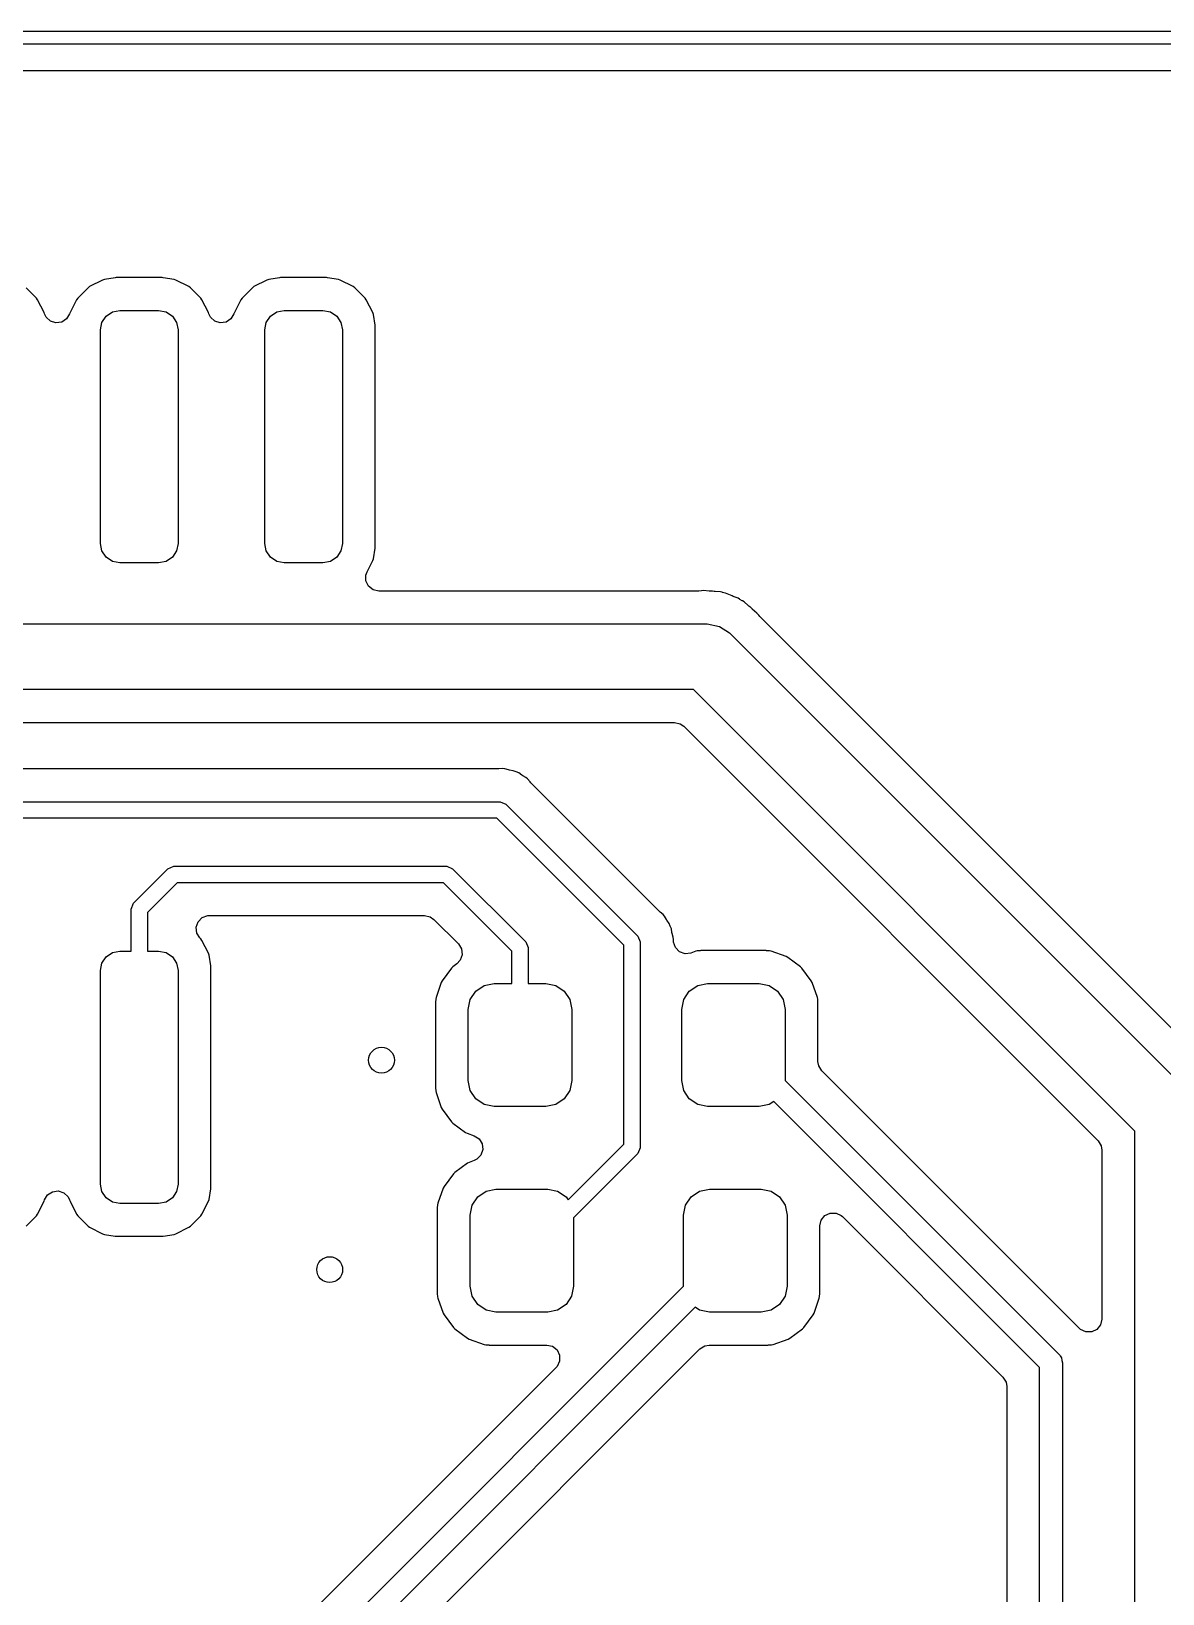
# Model space of a CAD drawing. Extents: x 0 to 4.25, y -4.33 to 0.
# Drawn here: x 2.1086 to 2.4529, y -0.4733 to 0.002 of the extents above; entities that cross this region are included whole.
import ezdxf

# ---------------------------------------------------------------- set-up
doc = ezdxf.new("R2010")
doc.units = 0
doc.header["$MEASUREMENT"] = 0
doc.layers.add('BLACK', color=7, linetype='CONTINUOUS')

msp = doc.modelspace()

# ---------------------------------------------------------------- linework, layer by layer
at = {"layer": 'BLACK', "linetype": 'CONTINUOUS'}
for p, q in [((0, 0.001969), (4.25197, 0.001969)), ((4.25, -0.001969), (0.001969, -0.001969)), ((0.013961, -0.009961), (4.23801, -0.009961)), ((2.12637, -0.075706), (2.12588, -0.076064)), ((2.13031, -0.073702), (2.12637, -0.075706)), ((2.13089, -0.073513), (2.13031, -0.073702)), ((2.13415, -0.072997), (2.13089, -0.073513)), ((2.13445, -0.072972), (2.13415, -0.072997)), ((2.14846, -0.072972), (2.13445, -0.072972)), ((2.14876, -0.072997), (2.14846, -0.072972)), ((2.15203, -0.073513), (2.14876, -0.072997)), ((2.15261, -0.073702), (2.15203, -0.073513)), ((2.15654, -0.075706), (2.15261, -0.073702)), ((2.15703, -0.076064), (2.15654, -0.075706)), ((2.17637, -0.075706), (2.17588, -0.076064)), ((2.18031, -0.073702), (2.17637, -0.075706)), ((2.18089, -0.073513), (2.18031, -0.073702)), ((2.18415, -0.072997), (2.18089, -0.073513)), ((2.18445, -0.072972), (2.18415, -0.072997)), ((2.19846, -0.072972), (2.18445, -0.072972)), ((2.19876, -0.072997), (2.19846, -0.072972)), ((2.20203, -0.073513), (2.19876, -0.072997)), ((2.20261, -0.073702), (2.20203, -0.073513)), ((2.20654, -0.075706), (2.20261, -0.073702)), ((2.20703, -0.076064), (2.20654, -0.075706)), ((2.11016, -0.079186), (2.10703, -0.076064)), ((2.11051, -0.079679), (2.11016, -0.079186)), ((2.11252, -0.083613), (2.11051, -0.079679)), ((2.1224, -0.079679), (2.12039, -0.083613)), ((2.12276, -0.079186), (2.1224, -0.079679)), ((2.12588, -0.076064), (2.12276, -0.079186)), ((2.16016, -0.079186), (2.15703, -0.076064)), ((2.16051, -0.079679), (2.16016, -0.079186)), ((2.16252, -0.083613), (2.16051, -0.079679)), ((2.1724, -0.079679), (2.17039, -0.083613)), ((2.17276, -0.079186), (2.1724, -0.079679)), ((2.17588, -0.076064), (2.17276, -0.079186)), ((2.21016, -0.079186), (2.20703, -0.076064)), ((2.21051, -0.079679), (2.21016, -0.079186)), ((2.21252, -0.083613), (2.21051, -0.079679)), ((2.11265, -0.084025), (2.11252, -0.083613)), ((2.11312, -0.084992), (2.11265, -0.084025)), ((2.11441, -0.086222), (2.11312, -0.084992)), ((2.12026, -0.084025), (2.11935, -0.085553)), ((2.12039, -0.083613), (2.12026, -0.084025)), ((2.1301, -0.086598), (2.13138, -0.084682)), ((2.13138, -0.084682), (2.13329, -0.083402)), ((2.13329, -0.083402), (2.13555, -0.082953)), ((2.13555, -0.082953), (2.14736, -0.082953)), ((2.14736, -0.082953), (2.14962, -0.083402)), ((2.14962, -0.083402), (2.15154, -0.084682)), ((2.15154, -0.084682), (2.15282, -0.086598)), ((2.16265, -0.084025), (2.16252, -0.083613)), ((2.16312, -0.084992), (2.16265, -0.084025)), ((2.16441, -0.086222), (2.16312, -0.084992)), ((2.17026, -0.084025), (2.16935, -0.085553)), ((2.17039, -0.083613), (2.17026, -0.084025)), ((2.1801, -0.086598), (2.18138, -0.084682)), ((2.18138, -0.084682), (2.18329, -0.083402)), ((2.18329, -0.083402), (2.18555, -0.082953)), ((2.18555, -0.082953), (2.19736, -0.082953)), ((2.19736, -0.082953), (2.19962, -0.083402)), ((2.19962, -0.083402), (2.20154, -0.084682)), ((2.20154, -0.084682), (2.20282, -0.086598)), ((2.21271, -0.084193), (2.21252, -0.083613)), ((2.21322, -0.087456), (2.21271, -0.084193)), ((2.1161, -0.086772), (2.11441, -0.086222)), ((2.11786, -0.086533), (2.1161, -0.086772)), ((2.11935, -0.085553), (2.11786, -0.086533)), ((2.12965, -0.088858), (2.1301, -0.086598)), ((2.12965, -0.153819), (2.12965, -0.088858)), ((2.15282, -0.086598), (2.15327, -0.088858)), ((2.15327, -0.088858), (2.15327, -0.153819)), ((2.1661, -0.086772), (2.16441, -0.086222)), ((2.16786, -0.086533), (2.1661, -0.086772)), ((2.16935, -0.085553), (2.16786, -0.086533)), ((2.17965, -0.088858), (2.1801, -0.086598)), ((2.17965, -0.153819), (2.17965, -0.088858)), ((2.20282, -0.086598), (2.20327, -0.088858)), ((2.20327, -0.088858), (2.20327, -0.153819)), ((2.21325, -0.087762), (2.21322, -0.087456)), ((2.21325, -0.154915), (2.21325, -0.087762)), ((2.1301, -0.156079), (2.12965, -0.153819)), ((2.13138, -0.157995), (2.1301, -0.156079)), ((2.15282, -0.156079), (2.15154, -0.157995)), ((2.15327, -0.153819), (2.15282, -0.156079)), ((2.1801, -0.156079), (2.17965, -0.153819)), ((2.18138, -0.157995), (2.1801, -0.156079)), ((2.20282, -0.156079), (2.20154, -0.157995)), ((2.20327, -0.153819), (2.20282, -0.156079)), ((2.21271, -0.158484), (2.21322, -0.155221)), ((2.21322, -0.155221), (2.21325, -0.154915)), ((2.13329, -0.159275), (2.13138, -0.157995)), ((2.13555, -0.159724), (2.13329, -0.159275)), ((2.14736, -0.159724), (2.13555, -0.159724)), ((2.14962, -0.159275), (2.14736, -0.159724)), ((2.15154, -0.157995), (2.14962, -0.159275)), ((2.18329, -0.159275), (2.18138, -0.157995)), ((2.18555, -0.159724), (2.18329, -0.159275)), ((2.19736, -0.159724), (2.18555, -0.159724)), ((2.19962, -0.159275), (2.19736, -0.159724)), ((2.20154, -0.157995), (2.19962, -0.159275)), ((2.21076, -0.162511), (2.21252, -0.159064)), ((2.21252, -0.159064), (2.21271, -0.158484)), ((2.21043, -0.163437), (2.21076, -0.162511)), ((2.21043, -0.165217), (2.21043, -0.163437)), ((2.2112, -0.166821), (2.21043, -0.165217)), ((2.21259, -0.167931), (2.2112, -0.166821)), ((2.21433, -0.168327), (2.21259, -0.167931)), ((2.31167, -0.168327), (2.21433, -0.168327)), ((2.31251, -0.168239), (2.31167, -0.168327)), ((2.31257, -0.168226), (2.31251, -0.168239)), ((2.31312, -0.168189), (2.31257, -0.168226)), ((2.31483, -0.168316), (2.31312, -0.168189)), ((2.31512, -0.168327), (2.31483, -0.168316)), ((2.31562, -0.168327), (2.31512, -0.168327)), ((2.31592, -0.16835), (2.31562, -0.168327)), ((2.31634, -0.168415), (2.31592, -0.16835)), ((2.31665, -0.168452), (2.31634, -0.168415)), ((2.31827, -0.168572), (2.31665, -0.168452)), ((2.31881, -0.16869), (2.31827, -0.168572)), ((2.31893, -0.168734), (2.31881, -0.16869)), ((2.31971, -0.168941), (2.31893, -0.168734)), ((2.31984, -0.16896), (2.31971, -0.168941)), ((2.32037, -0.169122), (2.31984, -0.16896)), ((2.32183, -0.16981), (2.32037, -0.169122)), ((2.32213, -0.169935), (2.32183, -0.16981)), ((2.32364, -0.170503), (2.32213, -0.169935)), ((2.32413, -0.170769), (2.32364, -0.170503)), ((2.32423, -0.170844), (2.32413, -0.170769)), ((2.32493, -0.171264), (2.32423, -0.170844)), ((2.32504, -0.171317), (2.32493, -0.171264)), ((2.3255, -0.171621), (2.32504, -0.171317)), ((2.32672, -0.172692), (2.3255, -0.171621)), ((2.32697, -0.172895), (2.32672, -0.172692)), ((2.32721, -0.173081), (2.32697, -0.172895)), ((2.32743, -0.173263), (2.32721, -0.173081)), ((2.3278, -0.173635), (2.32743, -0.173263)), ((2.32798, -0.173805), (2.3278, -0.173635)), ((2.32938, -0.17504), (2.32798, -0.173805)), ((2.32992, -0.175678), (2.32938, -0.17504)), ((2.33024, -0.176079), (2.32992, -0.175677)), ((2.32992, -0.175677), (2.32992, -0.175678)), ((1.90993, -0.178307), (2.31421, -0.178307)), ((2.31421, -0.178307), (2.31804, -0.179068)), ((2.31804, -0.179068), (2.321, -0.181047)), ((2.46666, -0.312502), (2.33024, -0.176079)), ((2.321, -0.181047), (2.32128, -0.181236)), ((2.32128, -0.181236), (2.4614, -0.321354)), ((2.31007, -0.198307), (1.90579, -0.198307)), ((2.44433, -0.332567), (2.31007, -0.198307)), ((1.90833, -0.208287), (2.30428, -0.208287)), ((2.30428, -0.208287), (2.30602, -0.208684)), ((2.30602, -0.208684), (2.30711, -0.209459)), ((2.30711, -0.209459), (2.43318, -0.33553)), ((2.25054, -0.222441), (2.06359, -0.222441)), ((2.25089, -0.222426), (2.25054, -0.222441)), ((2.25202, -0.222327), (2.25089, -0.222426)), ((2.2527, -0.222385), (2.25202, -0.222327)), ((2.25379, -0.22268), (2.2527, -0.222385)), ((2.25414, -0.222755), (2.25379, -0.22268)), ((2.25526, -0.222953), (2.25414, -0.222755)), ((2.25609, -0.223257), (2.25526, -0.222953)), ((2.2569, -0.223632), (2.25609, -0.223257)), ((2.25783, -0.224285), (2.2569, -0.223632)), ((2.25812, -0.224473), (2.25783, -0.224285)), ((2.25911, -0.225042), (2.25812, -0.224473)), ((2.25963, -0.225476), (2.25911, -0.225042)), ((2.26036, -0.226348), (2.25963, -0.225476)), ((2.26059, -0.226605), (2.26036, -0.226348)), ((2.29969, -0.265706), (2.26059, -0.226605)), ((2.06287, -0.232421), (2.25126, -0.232421)), ((2.25126, -0.232421), (2.25303, -0.233154)), ((2.25022, -0.237421), (2.06391, -0.237421)), ((2.28888, -0.276075), (2.25022, -0.237421)), ((2.25303, -0.233154), (2.29315, -0.273272)), ((2.13969, -0.263272), (2.1502, -0.25276)), ((2.1502, -0.25276), (2.15197, -0.252028)), ((2.15197, -0.252028), (2.23504, -0.252028)), ((2.23504, -0.252028), (2.23681, -0.25276)), ((2.23681, -0.25276), (2.25905, -0.275004)), ((2.153, -0.257028), (2.14396, -0.266075)), ((2.234, -0.257028), (2.153, -0.257028)), ((2.25478, -0.277807), (2.234, -0.257028)), ((2.13896, -0.265039), (2.13969, -0.263272)), ((2.13896, -0.277835), (2.13896, -0.265039)), ((2.14396, -0.266075), (2.14396, -0.277835)), ((2.29995, -0.265941), (2.29969, -0.265706)), ((2.30082, -0.266673), (2.29995, -0.265941)), ((2.15878, -0.27056), (2.15937, -0.26888)), ((2.15898, -0.272329), (2.15878, -0.27056)), ((2.15937, -0.26888), (2.16062, -0.267621)), ((2.16062, -0.267621), (2.1623, -0.267033)), ((2.1623, -0.267033), (2.16275, -0.267008)), ((2.16275, -0.267008), (2.22821, -0.267008)), ((2.22821, -0.267008), (2.22995, -0.267404)), ((2.22995, -0.267404), (2.23104, -0.268179)), ((2.23104, -0.268179), (2.23854, -0.275673)), ((2.30126, -0.267191), (2.30082, -0.266673)), ((2.30183, -0.268176), (2.30126, -0.267191)), ((2.30201, -0.26847), (2.30183, -0.268176)), ((2.30267, -0.269403), (2.30201, -0.26847)), ((2.30304, -0.270208), (2.30267, -0.269403)), ((2.30335, -0.271043), (2.30304, -0.270208)), ((2.15992, -0.273836), (2.15898, -0.272329)), ((2.16016, -0.274068), (2.15992, -0.273836)), ((2.16051, -0.274561), (2.16016, -0.274068)), ((2.16252, -0.278495), (2.16051, -0.274561)), ((2.25905, -0.275004), (2.25978, -0.276772)), ((2.29315, -0.273272), (2.29385, -0.274981)), ((2.29385, -0.274981), (2.29388, -0.275039)), ((2.29388, -0.275039), (2.29388, -0.337638)), ((2.30354, -0.272164), (2.30335, -0.271043)), ((2.30362, -0.272505), (2.30354, -0.272164)), ((2.30391, -0.273604), (2.30362, -0.272505)), ((2.30397, -0.274276), (2.30391, -0.273604)), ((2.30397, -0.274291), (2.30397, -0.274276)), ((2.30398, -0.275092), (2.30397, -0.274291)), ((2.30457, -0.276772), (2.30398, -0.275092)), ((2.1301, -0.28148), (2.13138, -0.279564)), ((2.13138, -0.279564), (2.13329, -0.278284)), ((2.13329, -0.278284), (2.13555, -0.277835)), ((2.13555, -0.277835), (2.13896, -0.277835)), ((2.14396, -0.277835), (2.14736, -0.277835)), ((2.14736, -0.277835), (2.14962, -0.278284)), ((2.14962, -0.278284), (2.15154, -0.279564)), ((2.15154, -0.279564), (2.15282, -0.28148)), ((2.16271, -0.279075), (2.16252, -0.278495)), ((2.16322, -0.282338), (2.16271, -0.279075)), ((2.23854, -0.275673), (2.23948, -0.277181)), ((2.23968, -0.278949), (2.23909, -0.28063)), ((2.23948, -0.277181), (2.23968, -0.278949)), ((2.25478, -0.287677), (2.25478, -0.277807)), ((2.25978, -0.276772), (2.25978, -0.287677)), ((2.28888, -0.336602), (2.28888, -0.276075)), ((2.30583, -0.278029), (2.30457, -0.276772)), ((2.30751, -0.278615), (2.30583, -0.278029)), ((2.30928, -0.278414), (2.30751, -0.278615)), ((2.31076, -0.277894), (2.30928, -0.278414)), ((2.31123, -0.277792), (2.31076, -0.277894)), ((2.31214, -0.277706), (2.31123, -0.277792)), ((2.31233, -0.277697), (2.31214, -0.277706)), ((2.33216, -0.277697), (2.31233, -0.277697)), ((2.33235, -0.277706), (2.33216, -0.277697)), ((2.33326, -0.277792), (2.33235, -0.277706)), ((2.33373, -0.277894), (2.33326, -0.277792)), ((2.33829, -0.279497), (2.33373, -0.277894)), ((2.3388, -0.279768), (2.33829, -0.279497)), ((2.34265, -0.282609), (2.3388, -0.279768)), ((2.12965, -0.28374), (2.1301, -0.28148)), ((2.12965, -0.348701), (2.12965, -0.28374)), ((2.15282, -0.28148), (2.15327, -0.28374)), ((2.15327, -0.28374), (2.15327, -0.348701)), ((2.16325, -0.282644), (2.16322, -0.282338)), ((2.16325, -0.349797), (2.16325, -0.282644)), ((2.23647, -0.283019), (2.23363, -0.286866)), ((2.23688, -0.28261), (2.23647, -0.283019)), ((2.23808, -0.281719), (2.23688, -0.28261)), ((2.23909, -0.28063), (2.23808, -0.281719)), ((2.34306, -0.283019), (2.34265, -0.282609)), ((2.3459, -0.286866), (2.34306, -0.283019)), ((2.23336, -0.287379), (2.23175, -0.291943)), ((2.23363, -0.286866), (2.23336, -0.287379)), ((2.24384, -0.289983), (2.2464, -0.288277)), ((2.2464, -0.288277), (2.24941, -0.287677)), ((2.24941, -0.287677), (2.25478, -0.287677)), ((2.25978, -0.287677), (2.26516, -0.287677)), ((2.26516, -0.287677), (2.26817, -0.288277)), ((2.26817, -0.288277), (2.27073, -0.289983)), ((2.3088, -0.289983), (2.31136, -0.288277)), ((2.31136, -0.288277), (2.31437, -0.287677)), ((2.31437, -0.287677), (2.33012, -0.287677)), ((2.33012, -0.287677), (2.33313, -0.288277)), ((2.33313, -0.288277), (2.33569, -0.289983)), ((2.34617, -0.287379), (2.3459, -0.286866)), ((2.34778, -0.291944), (2.34617, -0.287379)), ((2.23165, -0.292407), (2.23156, -0.293323)), ((2.23156, -0.293323), (2.23156, -0.293507)), ((2.23156, -0.293507), (2.23156, -0.319249)), ((2.23175, -0.291943), (2.23165, -0.292407)), ((2.24154, -0.295551), (2.24213, -0.292538)), ((2.24213, -0.292538), (2.24384, -0.289983)), ((2.27073, -0.289983), (2.27243, -0.292538)), ((2.27243, -0.292538), (2.27303, -0.295551)), ((2.3065, -0.295551), (2.3071, -0.292538)), ((2.3071, -0.292538), (2.3088, -0.289983)), ((2.33569, -0.289983), (2.33739, -0.292538)), ((2.33739, -0.292538), (2.33799, -0.295551)), ((2.34788, -0.292407), (2.34778, -0.291944)), ((2.34796, -0.293323), (2.34788, -0.292407)), ((2.34797, -0.293507), (2.34796, -0.293323)), ((2.34797, -0.311385), (2.34797, -0.293507)), ((2.24154, -0.317205), (2.24154, -0.295551)), ((2.27303, -0.295551), (2.27303, -0.317205)), ((2.3065, -0.317205), (2.3065, -0.295551)), ((2.33799, -0.295551), (2.33799, -0.317176)), ((2.3482, -0.312706), (2.34797, -0.311385)), ((2.34914, -0.314214), (2.3482, -0.312706)), ((2.24213, -0.320218), (2.24154, -0.317205)), ((2.27303, -0.317205), (2.27243, -0.320218)), ((2.3071, -0.320218), (2.3065, -0.317205)), ((2.33799, -0.317176), (2.42137, -0.400557)), ((2.42752, -0.392592), (2.34914, -0.314214)), ((2.23156, -0.319249), (2.23156, -0.319433)), ((2.23156, -0.319433), (2.23165, -0.320349)), ((2.23165, -0.320349), (2.23175, -0.320812)), ((2.23175, -0.320812), (2.23336, -0.325377)), ((2.24384, -0.322772), (2.24213, -0.320218)), ((2.2464, -0.324479), (2.24384, -0.322772)), ((2.27073, -0.322772), (2.26817, -0.324479)), ((2.27243, -0.320218), (2.27073, -0.322772)), ((2.3088, -0.322772), (2.3071, -0.320218)), ((2.31136, -0.324479), (2.3088, -0.322772)), ((2.23336, -0.325377), (2.23363, -0.325889)), ((2.23363, -0.325889), (2.23647, -0.329736)), ((2.24941, -0.325079), (2.2464, -0.324479)), ((2.26516, -0.325079), (2.24941, -0.325079)), ((2.26817, -0.324479), (2.26516, -0.325079)), ((2.31437, -0.325079), (2.31136, -0.324479)), ((2.33012, -0.325079), (2.31437, -0.325079)), ((2.33313, -0.324479), (2.33012, -0.325079)), ((2.33449, -0.323572), (2.33313, -0.324479)), ((2.4154, -0.404481), (2.33449, -0.323572)), ((2.23647, -0.329736), (2.23688, -0.330146)), ((2.23688, -0.330146), (2.24072, -0.332988)), ((2.44433, -0.848504), (2.44433, -0.332567)), ((2.24072, -0.332988), (2.24124, -0.333259)), ((2.24124, -0.333259), (2.24337, -0.334007)), ((2.24337, -0.334007), (2.24487, -0.334956)), ((2.24487, -0.334956), (2.24582, -0.336464)), ((2.24582, -0.336464), (2.24602, -0.338233)), ((2.27195, -0.353531), (2.28888, -0.336602)), ((2.43318, -0.33553), (2.43413, -0.337037)), ((2.43413, -0.337037), (2.43435, -0.338358)), ((2.24183, -0.342095), (2.24132, -0.342366)), ((2.24337, -0.341555), (2.24183, -0.342095)), ((2.24417, -0.34117), (2.24337, -0.341555)), ((2.24543, -0.339913), (2.24417, -0.34117)), ((2.24602, -0.338233), (2.24543, -0.339913)), ((2.29315, -0.339406), (2.27362, -0.358929)), ((2.29388, -0.337638), (2.29315, -0.339406)), ((2.43435, -0.338358), (2.43435, -0.389763)), ((2.23706, -0.345618), (2.23422, -0.349465)), ((2.23747, -0.345208), (2.23706, -0.345618)), ((2.24132, -0.342366), (2.23747, -0.345208)), ((2.11357, -0.352006), (2.11505, -0.351026)), ((2.11505, -0.351026), (2.11682, -0.350787)), ((2.11682, -0.350787), (2.11851, -0.351337)), ((2.11851, -0.351337), (2.11979, -0.352567)), ((2.1301, -0.350961), (2.12965, -0.348701)), ((2.13138, -0.352877), (2.1301, -0.350961)), ((2.15282, -0.350961), (2.15154, -0.352877)), ((2.15327, -0.348701), (2.15282, -0.350961)), ((2.16271, -0.353366), (2.16322, -0.350103)), ((2.16322, -0.350103), (2.16325, -0.349797)), ((2.23395, -0.349977), (2.23234, -0.354542)), ((2.23422, -0.349465), (2.23395, -0.349977)), ((2.24443, -0.352582), (2.24699, -0.350875)), ((2.24699, -0.350875), (2.25, -0.350276)), ((2.25, -0.350276), (2.26575, -0.350276)), ((2.26575, -0.350276), (2.26876, -0.350875)), ((2.26876, -0.350875), (2.27132, -0.352582)), ((2.30939, -0.352582), (2.31195, -0.350875)), ((2.31195, -0.350875), (2.31496, -0.350276)), ((2.31496, -0.350276), (2.33071, -0.350276)), ((2.33071, -0.350276), (2.33372, -0.350875)), ((2.33372, -0.350875), (2.33628, -0.352582)), ((2.11051, -0.35788), (2.11252, -0.353946)), ((2.11252, -0.353946), (2.11265, -0.353534)), ((2.11265, -0.353534), (2.11357, -0.352006)), ((2.11979, -0.352567), (2.12026, -0.353534)), ((2.12026, -0.353534), (2.12039, -0.353946)), ((2.12039, -0.353946), (2.1224, -0.35788)), ((2.13329, -0.354157), (2.13138, -0.352877)), ((2.13555, -0.354606), (2.13329, -0.354157)), ((2.14736, -0.354606), (2.13555, -0.354606)), ((2.14962, -0.354157), (2.14736, -0.354606)), ((2.15154, -0.352877), (2.14962, -0.354157)), ((2.16051, -0.35788), (2.16252, -0.353946)), ((2.16252, -0.353946), (2.16271, -0.353366)), ((2.23224, -0.355005), (2.23215, -0.355921)), ((2.23215, -0.355921), (2.23215, -0.356105)), ((2.23215, -0.356105), (2.23215, -0.381848)), ((2.23234, -0.354542), (2.23224, -0.355005)), ((2.24213, -0.35815), (2.24273, -0.355136)), ((2.24273, -0.355136), (2.24443, -0.352582)), ((2.27132, -0.352582), (2.27195, -0.353531)), ((2.30709, -0.35815), (2.30769, -0.355136)), ((2.30769, -0.355136), (2.30939, -0.352582)), ((2.33628, -0.352582), (2.33798, -0.355136)), ((2.33798, -0.355136), (2.33858, -0.35815)), ((2.10703, -0.361495), (2.11016, -0.358373)), ((2.11016, -0.358373), (2.11051, -0.35788)), ((2.1224, -0.35788), (2.12276, -0.358373)), ((2.12276, -0.358373), (2.12588, -0.361495)), ((2.15703, -0.361495), (2.16016, -0.358373)), ((2.16016, -0.358373), (2.16051, -0.35788)), ((2.24213, -0.379803), (2.24213, -0.35815)), ((2.27362, -0.358929), (2.27362, -0.379803)), ((2.30709, -0.379775), (2.30709, -0.35815)), ((2.33858, -0.35815), (2.33858, -0.379803)), ((2.34856, -0.361418), (2.34896, -0.359682)), ((2.34896, -0.359682), (2.35007, -0.35829)), ((2.35007, -0.35829), (2.35167, -0.357518)), ((2.35167, -0.357518), (2.35345, -0.357518)), ((2.35345, -0.357518), (2.35506, -0.35829)), ((2.35506, -0.35829), (2.35539, -0.358589)), ((2.35539, -0.358589), (2.40425, -0.407444)), ((2.12588, -0.361495), (2.12637, -0.361853)), ((2.12637, -0.361853), (2.13031, -0.363857)), ((2.13031, -0.363857), (2.13089, -0.364046)), ((2.13089, -0.364046), (2.13415, -0.364563)), ((2.13415, -0.364563), (2.13445, -0.364587)), ((2.13445, -0.364587), (2.14846, -0.364587)), ((2.14846, -0.364587), (2.14876, -0.364563)), ((2.14876, -0.364563), (2.15203, -0.364046)), ((2.15203, -0.364046), (2.15261, -0.363857)), ((2.15261, -0.363857), (2.15654, -0.361853)), ((2.15654, -0.361853), (2.15703, -0.361495)), ((2.34856, -0.381848), (2.34856, -0.361418)), ((2.18414, -0.502722), (2.30709, -0.379775)), ((2.24273, -0.382816), (2.24213, -0.379803)), ((2.27362, -0.379803), (2.27302, -0.382816)), ((2.33858, -0.379803), (2.33798, -0.382816)), ((2.23215, -0.381848), (2.23215, -0.382032)), ((2.23215, -0.382032), (2.23224, -0.382948)), ((2.23224, -0.382948), (2.23234, -0.383411)), ((2.23234, -0.383411), (2.23395, -0.387976)), ((2.24443, -0.385371), (2.24273, -0.382816)), ((2.27302, -0.382816), (2.27132, -0.385371)), ((2.33798, -0.382816), (2.33628, -0.385371)), ((2.34676, -0.387976), (2.34837, -0.383411)), ((2.34837, -0.383411), (2.34847, -0.382947)), ((2.34847, -0.382947), (2.34855, -0.382031)), ((2.34855, -0.382031), (2.34856, -0.381848)), ((2.31059, -0.386171), (2.19011, -0.506647)), ((2.23395, -0.387976), (2.23422, -0.388488)), ((2.23422, -0.388488), (2.23706, -0.392335)), ((2.24699, -0.387078), (2.24443, -0.385371)), ((2.25, -0.387677), (2.24699, -0.387078)), ((2.26575, -0.387677), (2.25, -0.387677)), ((2.26876, -0.387078), (2.26575, -0.387677)), ((2.27132, -0.385371), (2.26876, -0.387078)), ((2.31195, -0.387078), (2.31059, -0.386171)), ((2.31496, -0.387677), (2.31195, -0.387078)), ((2.33071, -0.387677), (2.31496, -0.387677)), ((2.33372, -0.387078), (2.33071, -0.387677)), ((2.33628, -0.385371), (2.33372, -0.387078)), ((2.34365, -0.392335), (2.34649, -0.388488)), ((2.34649, -0.388488), (2.34676, -0.387976)), ((2.23706, -0.392335), (2.23747, -0.392745)), ((2.23747, -0.392745), (2.24132, -0.395586)), ((2.33939, -0.395586), (2.34324, -0.392745)), ((2.34324, -0.392745), (2.34365, -0.392335)), ((2.42786, -0.392891), (2.42752, -0.392592)), ((2.42946, -0.393663), (2.42786, -0.392891)), ((2.43124, -0.393663), (2.42946, -0.393663)), ((2.43284, -0.392891), (2.43124, -0.393663)), ((2.43395, -0.391499), (2.43284, -0.392891)), ((2.43435, -0.389763), (2.43395, -0.391499)), ((2.20127, -0.509609), (2.31205, -0.398829)), ((2.24132, -0.395586), (2.24183, -0.395858)), ((2.24183, -0.395858), (2.24639, -0.397461)), ((2.24639, -0.397461), (2.24686, -0.397562)), ((2.24686, -0.397562), (2.24777, -0.397649)), ((2.24777, -0.397649), (2.24796, -0.397657)), ((2.24796, -0.397657), (2.26543, -0.397657)), ((2.26543, -0.397657), (2.26717, -0.398054)), ((2.26717, -0.398054), (2.26856, -0.399163)), ((2.26856, -0.399163), (2.26933, -0.400767)), ((2.31205, -0.398829), (2.31355, -0.397882)), ((2.31355, -0.397882), (2.31487, -0.397657)), ((2.31487, -0.397657), (2.33275, -0.397657)), ((2.33275, -0.397657), (2.33294, -0.397649)), ((2.33294, -0.397649), (2.33385, -0.397562)), ((2.33385, -0.397562), (2.33432, -0.397461)), ((2.33432, -0.397461), (2.33888, -0.395858)), ((2.33888, -0.395858), (2.33939, -0.395586)), ((2.26933, -0.402548), (2.26856, -0.404151)), ((2.26933, -0.400767), (2.26933, -0.402548)), ((2.42137, -0.400557), (2.4215, -0.400735)), ((2.4215, -0.400735), (2.42158, -0.400782)), ((2.42158, -0.400782), (2.42163, -0.400926)), ((2.42163, -0.400926), (2.42207, -0.401552)), ((2.42207, -0.401552), (2.42214, -0.402314)), ((2.42214, -0.402314), (2.4224, -0.403031)), ((2.4224, -0.403031), (2.4224, -0.823925)), ((2.26826, -0.404486), (2.17762, -0.495126)), ((2.26856, -0.404151), (2.26826, -0.404486)), ((2.40425, -0.407444), (2.40519, -0.408951)), ((2.4154, -0.823925), (2.4154, -0.404481)), ((2.40519, -0.408951), (2.40542, -0.410272)), ((2.40542, -0.410272), (2.40542, -0.816873))]:
    msp.add_line(p, q, dxfattribs=at)
at = {"layer": 'BLACK'}
for centre in [(2.21516, -0.311024), (2.19941, -0.374724)]:
    msp.add_circle(centre, 0.003937, dxfattribs=at)

doc.saveas('drawing.dxf')
